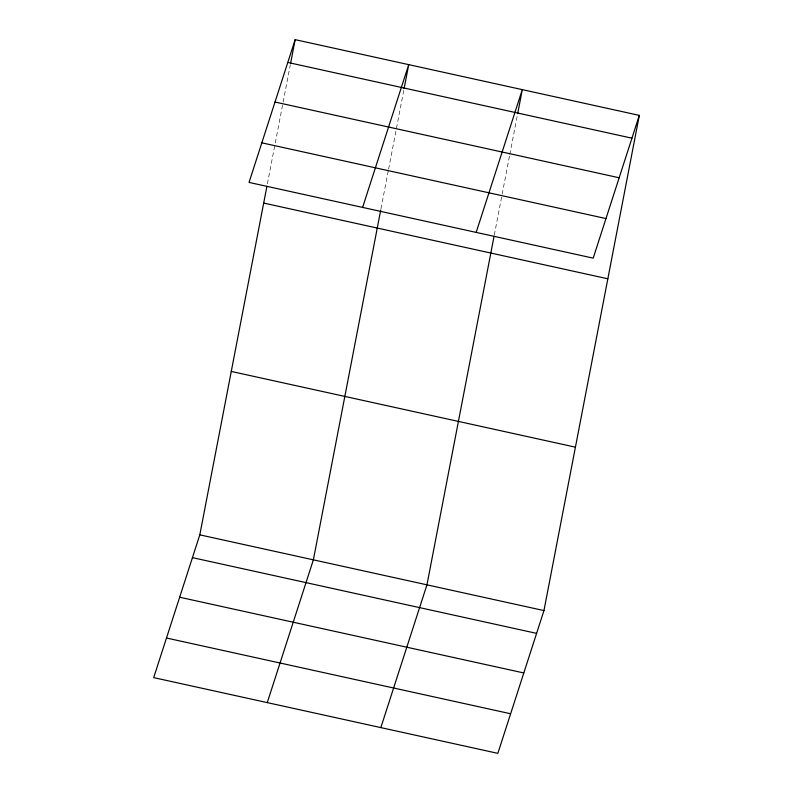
<?xml version="1.0" encoding="UTF-8"?>
<svg xmlns="http://www.w3.org/2000/svg" width="793" height="793" viewBox="0 0 793 793"><rect width="100%" height="100%" fill="white"/><g stroke="black" fill="none" stroke-linecap="round" stroke-linejoin="round"><path stroke-width="0.59" stroke-dasharray="3.96 2.97" d="M267.39 183.837L290.297 64.887M380.957 208.837L388.362 170.386M388.6 169.177L404.093 88.677M494.297 235.025L501.939 195.375M502.167 194.176L509.572 155.725M509.8 154.516L517.433 114.866"/><path stroke-width="1.19" d="M639.307 115.382L593.194 258.151L249.042 182.42L295.155 39.65L639.307 115.382L543.958 610.58L497.845 753.35L153.693 677.619L199.806 534.849L266.924 186.246M290.525 63.678L295.155 39.65M380.729 210.036L313.374 559.838L267.261 702.608M404.093 88.677L408.722 64.639L362.609 207.409M494.069 236.225L426.951 584.828L380.838 727.597M517.67 113.667L522.29 89.639L476.177 232.408M287.79 62.439L631.942 138.18M275.002 102.039L619.155 177.771M261.829 142.829L605.981 218.561M263.692 203.067L607.844 278.799M231.269 371.431L575.421 447.163M199.806 534.849L543.958 610.58M192.441 557.638L536.593 633.369M179.654 597.228L523.806 672.96M166.48 638.018L510.633 713.759"/></g></svg>
